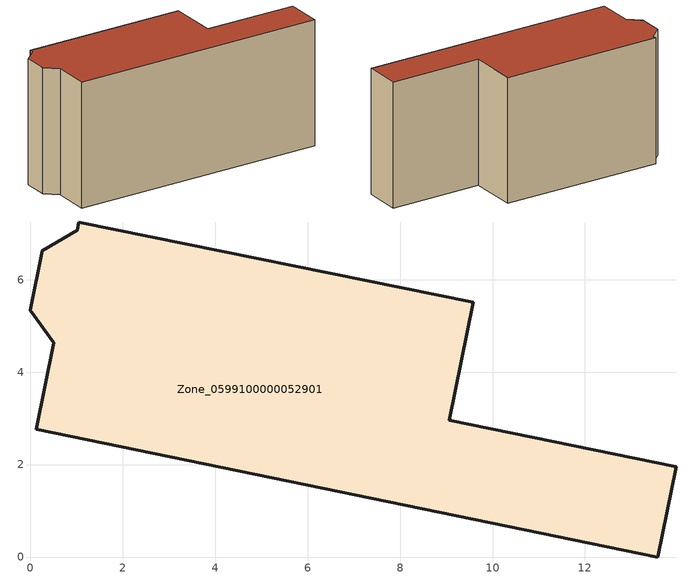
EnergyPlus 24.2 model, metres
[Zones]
Zone_0599100000052901
 floor ground (C_G): 13.57,0 0.12,2.76 0.5,4.64 0,5.34 0.25,6.63 1.01,7.07 1.04,7.25 9.58,5.51 9.06,2.96 13.97,1.95 z0
 wall outside (C_F): 1.01,7.07 0.25,6.63 0,5.34 0.5,4.64 0.12,2.76 13.57,0 13.97,1.95 9.06,2.96 9.58,5.51 1.04,7.25 1.01,7.07 z0:6.78
 roof outside (C_R): 9.58,5.51 1.04,7.25 1.01,7.07 0.25,6.63 0,5.34 0.5,4.64 0.12,2.76 13.57,0 13.97,1.95 9.06,2.96 z6.78
[BUILDING]
Pand.0599100000052901: North Axis=0; Terrain=City; Loads Convergence Tolerance Value=0.04; Temperature Convergence Tolerance Value=0.4; Solar Distribution=FullExterior; Maximum Number of Warmup Days=25; Minimum Number of Warmup Days=1
[Site:Location]
Rotterdam.The.Hague.AP_ZH_NLD Design_Conditions: Latitude=51.96; Longitude=4.45; Time Zone=1; Elevation=-4.5
[SITE:GROUNDTEMPERATURE:BUILDINGSURFACE]
18, 18, 18, 18, 18, 18, 18, 18, 18, 18, 18, 18
[MATERIAL] Thermal Absorptance=0.9; Solar Absorptance=0.7; Visible Absorptance=0.7
Name | Roughness | Thickness | Conductivity | Density | Specific Heat
G.TI.1946 | MediumSmooth | 0.15 | 1 | 540 | 1210
F.TI.1946 | Rough | 0.3 | 0.857143 | 1920 | 840
R.TI.1946 | MediumRough | 0.2 | 0.1 | 1500 | 1000
[CONSTRUCTION]
C_G: G.TI.1946
C_F: F.TI.1946
C_R: R.TI.1946
[ZONE]
Zone_0599100000052901: Type=1; Multiplier=1; Ceiling Height=Autocalculate; Volume=Autocalculate; Floor Area=autocalculate; Part of Total Floor Area=Yes
[ZONEINFILTRATION:DESIGNFLOWRATE]
Infil_Zone_0599100000052901: Zone or ZoneList or Space or SpaceList=Zone_0599100000052901; Schedule=AlwaysOn; Design Flow Rate Calculation Method=Flow/Area; Flow Rate per Floor Area=0.003; Constant Term Coefficient=1; Temperature Term Coefficient=0; Velocity Term Coefficient=0; Velocity Squared Term Coefficient=0
[HVACTEMPLATE:ZONE:IDEALLOADSAIRSYSTEM]
Zone_0599100000052901: Maximum Heating Supply Air Temperature=50; Minimum Cooling Supply Air Temperature=13; Maximum Heating Supply Air Humidity Ratio=0.0156; Minimum Cooling Supply Air Humidity Ratio=0.0077; Heating Limit=NoLimit; Cooling Limit=NoLimit; Dehumidification Control Type=ConstantSensibleHeatRatio; Cooling Sensible Heat Ratio=0.7; Dehumidification Setpoint=60; Humidification Control Type=None; Humidification Setpoint=30; Outdoor Air Method=None; Outdoor Air Flow Rate per Person=0.00944; Outdoor Air Flow Rate per Zone Floor Area=0; Outdoor Air Flow Rate per Zone=0; Demand Controlled Ventilation Type=None; Outdoor Air Economizer Type=NoEconomizer; Heat Recovery Type=None; Sensible Heat Recovery Effectiveness=0.7; Latent Heat Recovery Effectiveness=0.65
[ZONECONTROL:THERMOSTAT]
ThermostatControl_Zone_0599100000052901: Zone or ZoneList=Zone_0599100000052901; Control Type Schedule=DualSetpointControlType; Control 1=Thermostat_Zone_0599100000052901; Temperature Difference Between Cutout And Setpoint=0
[THERMOSTATSETPOINT:DUALSETPOINT]
Thermostat_Zone_0599100000052901: Heating Setpoint Temperature Schedule=HeatingSetpoint_Zone_0599100000052901; Cooling Setpoint Temperature Schedule=CoolingSetpoint_Zone_0599100000052901
[SCHEDULE:COMPACT]
HeatingSetpoint_Zone_0599100000052901: Through: 12/31, For: AllDays, Until: 24:00, 21
CoolingSetpoint_Zone_0599100000052901: Through: 12/31, For: AllDays, Until: 24:00, 24
DualSetpointControlType: Through: 12/31, For: AllDays, Until: 24:00, 4
AlwaysOn: Through: 12/31, For: AllDays, Until: 24:00, 1
